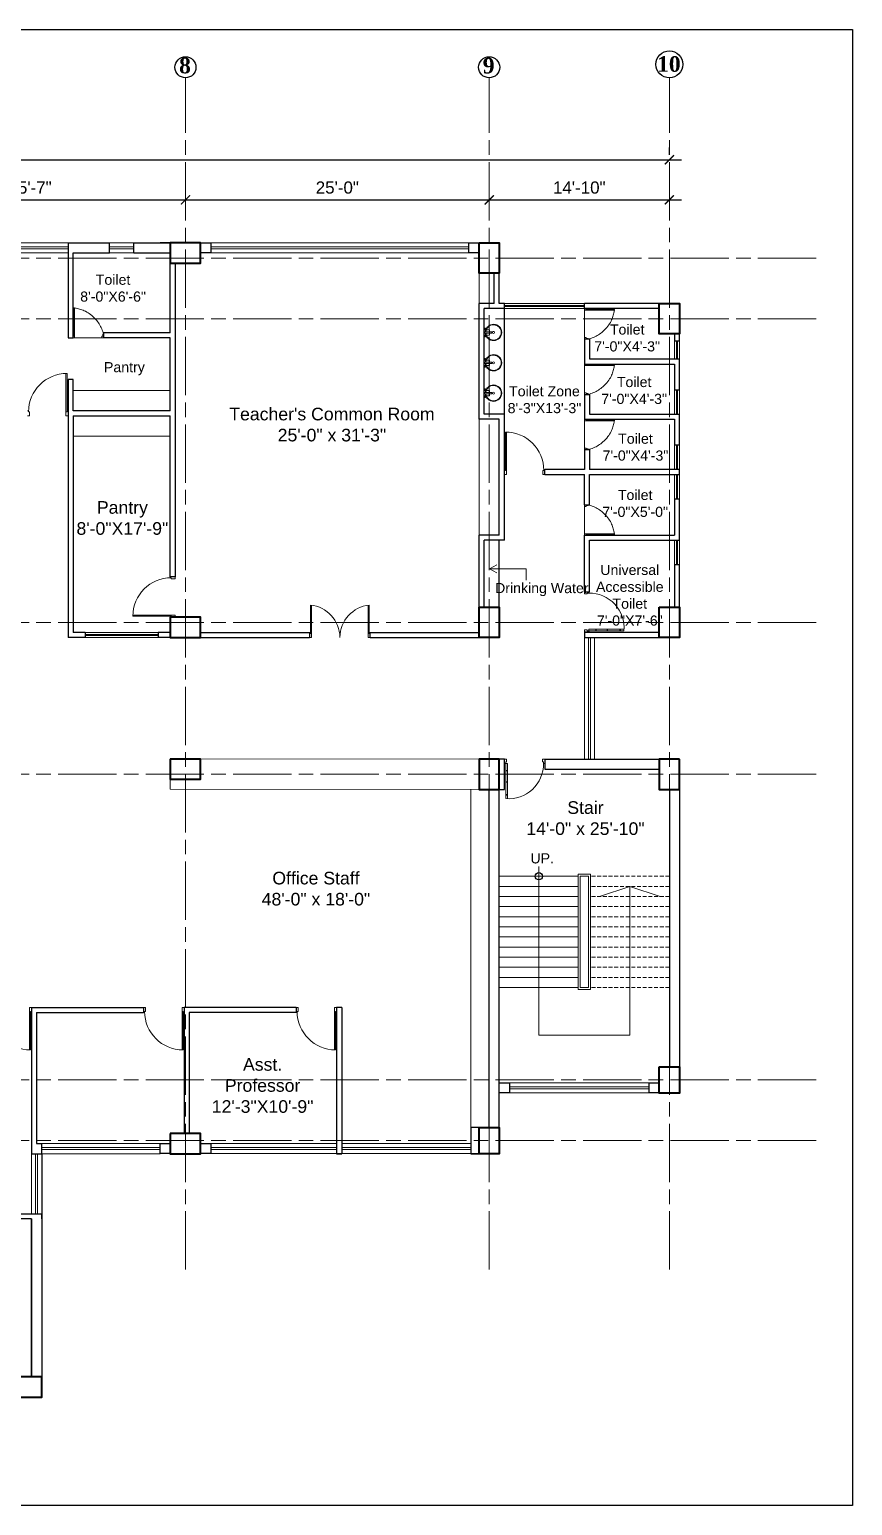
# Model space of a CAD drawing. Header units: inches. Extents: x -12 to 20935469, y -1604 to 24729220.
# Drawn here: x 20918226 to 20919039, y 24718738 to 24720196 of the extents above; entities that cross this region are included whole.
import ezdxf

# ---------------------------------------------------------------- set-up
doc = ezdxf.new("R2010")
doc.units = ezdxf.units.IN
doc.header["$LTSCALE"] = 0.03
doc.header["$MEASUREMENT"] = 0
doc.header["$PDMODE"] = 32
doc.header["$PDSIZE"] = 15
doc.linetypes.add('ACAD_ISO08W100', pattern=[36, 24, -3, 6, -3])
doc.linetypes.add('DASHED2', pattern=[0.375, 0.25, -0.125])
for name, color, linetype, lineweight in [('column', 1, 'Continuous', 40), ('Dim Line', 252, 'Continuous', 13), ('Door', 7, 'Continuous', 18), ('Gas', 21, 'Continuous', 5), ('Glass Line', 252, 'Continuous', 9), ('Grid Line', 252, 'Continuous', 18), ('Hatch', 253, 'Continuous', 15), ('Main Wall', 7, 'Continuous', 30), ('RAIL', 23, 'Continuous', 13), ('STAIR', 46, 'Continuous', 15), ('TOILET FIXTURE', 142, 'Continuous', 5), ('wind.', 150, 'Continuous', 20)]:
    doc.layers.add(name, color=color, linetype=linetype, lineweight=lineweight)
doc.layers.add('FUR', color=251, linetype='Continuous')
doc.layers.add('TEXT', color=7, linetype='Continuous')
doc.styles.add('2', font='swisscl.ttf')
doc.styles.add('RomanS', font='arial.ttf', dxfattribs={"height": 12})
doc.styles.get("Standard").update_dxf_attribs({"font": 'timesbd.ttf'})
doc.dimstyles.new('Aec_Arch_I', dxfattribs={"dimscale": 96, "dimtxt": 12, "dimasz": 0.09375, "dimexe": 0.125, "dimexo": 0.125, "dimgap": 0.0625, "dimtad": 1, "dimdec": 0, "dimzin": 3, "dimdsep": 46, "dimlunit": 4, "dimtxsty": 'RomanS', "dimblk1": 'ARCHTICK', "dimblk2": 'ARCHTICK', "dimsah": 1, "dimcen": 0.09375, "dimdle": 0.125, "dimadec": 0, "dimazin": 0, "dimtfac": 0.75, "dimtdec": 0, "dimtmove": 2, "dimatfit": 3, "dimldrblk": 'ARCHTICK', "dimfxl": 1, "dimfrac": 1, "dimtolj": 1, "dimtzin": 0, "dimarcsym": 0})

# ---------------------------------------------------------------- blocks, each defined once
blk = doc.blocks.new('_ArchTick')
at = {"color": 0, "linetype": 'ByBlock', "lineweight": 35, "const_width": 0.15}
blk.add_lwpolyline([(-0.5, -0.5), (0.5, 0.5)], dxfattribs=at)
blk = doc.blocks.new('*D23')
at = {"layer": 'Defpoints', "color": 0, "transparency": 16777216}
for p in [(20832166.8, 24724578.2), (20832473.8, 24724578.2), (20832473.8, 24724578.2)]:
    blk.add_point(p, dxfattribs=at)
at = {"layer": 'Dim Line', "color": 0, "lineweight": -2, "transparency": 16777216}
for p, q in [((20832154.8, 24724578.2), (20832485.8, 24724578.2)), ((20832166.8, 24724566.2), (20832166.8, 24724566.2)), ((20832473.8, 24724566.2), (20832473.8, 24724566.2))]:
    blk.add_line(p, q, dxfattribs=at)
at = {"layer": 'Dim Line', "color": 0, "lineweight": -2, "transparency": 16777216, "xscale": 9, "yscale": 9, "zscale": 9, "rotation": 180}
blk.add_blockref('_ArchTick', (20832166.8, 24724578.2), dxfattribs=at)
at = {"layer": 'Dim Line', "color": 0, "lineweight": -2, "transparency": 16777216, "xscale": 9, "yscale": 9, "zscale": 9}
blk.add_blockref('_ArchTick', (20832473.8, 24724578.2), dxfattribs=at)
at = {"layer": 'Dim Line', "color": 0, "transparency": 16777216, "insert": (20832320.3, 24724590.3), "char_height": 12, "attachment_point": 5, "style": 'RomanS'}
blk.add_mtext('\\A1;25\'-7"', dxfattribs=at)
blk = doc.blocks.new('*D10')
at = {"layer": 'Defpoints', "color": 0, "transparency": 16777216}
for p in [(20832473.8, 24724578.2), (20832773.8, 24724578.2), (20832773.8, 24724578.2)]:
    blk.add_point(p, dxfattribs=at)
at = {"layer": 'Dim Line', "color": 0, "lineweight": -2, "transparency": 16777216}
blk.add_line((20832461.8, 24724578.2), (20832785.8, 24724578.2), dxfattribs=at)
at = {"layer": 'Dim Line', "color": 0, "lineweight": -2, "transparency": 16777216, "xscale": 9, "yscale": 9, "zscale": 9, "rotation": 180}
blk.add_blockref('_ArchTick', (20832473.8, 24724578.2), dxfattribs=at)
at = {"layer": 'Dim Line', "color": 0, "lineweight": -2, "transparency": 16777216, "xscale": 9, "yscale": 9, "zscale": 9}
blk.add_blockref('_ArchTick', (20832773.8, 24724578.2), dxfattribs=at)
at = {"layer": 'Dim Line', "color": 0, "transparency": 16777216, "insert": (20832623.8, 24724590.3), "char_height": 12, "attachment_point": 5, "style": 'RomanS'}
blk.add_mtext('\\A1;25\'-0"', dxfattribs=at)
blk = doc.blocks.new('*D11')
at = {"layer": 'Defpoints', "color": 0, "transparency": 16777216}
for p in [(20832773.8, 24724578.2), (20832951.8, 24724578.2), (20832951.8, 24724578.2)]:
    blk.add_point(p, dxfattribs=at)
at = {"layer": 'Dim Line', "color": 0, "lineweight": -2, "transparency": 16777216}
for p, q in [((20832761.8, 24724578.2), (20832963.8, 24724578.2)), ((20832951.8, 24724566.2), (20832951.8, 24724566.2))]:
    blk.add_line(p, q, dxfattribs=at)
at = {"layer": 'Dim Line', "color": 0, "lineweight": -2, "transparency": 16777216, "xscale": 9, "yscale": 9, "zscale": 9, "rotation": 180}
blk.add_blockref('_ArchTick', (20832773.8, 24724578.2), dxfattribs=at)
at = {"layer": 'Dim Line', "color": 0, "lineweight": -2, "transparency": 16777216, "xscale": 9, "yscale": 9, "zscale": 9}
blk.add_blockref('_ArchTick', (20832951.8, 24724578.2), dxfattribs=at)
at = {"layer": 'Dim Line', "color": 0, "transparency": 16777216, "insert": (20832862.8, 24724590.3), "char_height": 12, "attachment_point": 5, "style": 'RomanS'}
blk.add_mtext('\\A1;14\'-10"', dxfattribs=at)
blk = doc.blocks.new('*D13')
at = {"layer": 'Defpoints', "color": 0, "transparency": 16777216}
for p in [(20830948.3, 24724610.7), (20832951.8, 24724617.8), (20832951.8, 24724610.7)]:
    blk.add_point(p, dxfattribs=at)
at = {"layer": 'Dim Line', "color": 0, "lineweight": -2, "transparency": 16777216}
for p, q in [((20830948.3, 24724622.7), (20830948.3, 24724629.8)), ((20832951.8, 24724622.7), (20832951.8, 24724629.8)), ((20830936.3, 24724617.8), (20832963.8, 24724617.8))]:
    blk.add_line(p, q, dxfattribs=at)
at = {"layer": 'Dim Line', "color": 0, "lineweight": -2, "transparency": 16777216, "xscale": 9, "yscale": 9, "zscale": 9, "rotation": 180}
blk.add_blockref('_ArchTick', (20830948.3, 24724617.8), dxfattribs=at)
at = {"layer": 'Dim Line', "color": 0, "lineweight": -2, "transparency": 16777216, "xscale": 9, "yscale": 9, "zscale": 9}
blk.add_blockref('_ArchTick', (20832951.8, 24724617.8), dxfattribs=at)
at = {"layer": 'Dim Line', "color": 0, "transparency": 16777216, "insert": (20831950, 24724629.9), "char_height": 12, "attachment_point": 5, "style": 'RomanS'}
blk.add_mtext('\\A1;166\'-11"', dxfattribs=at)
blk = doc.blocks.new('Door_45')
at = {"layer": 'Door'}
for p, q in [((1.5, 5), (1.5, 44)), ((1.5, 40), (2.2, 40)), ((2.2, 40), (2.2, 39.5)), ((2.2, 39.5), (2.7, 39.5)), ((2.7, 39.5), (2.7, 40)), ((2.7, 40), (3.5, 40)), ((3.5, 44), (3.5, 5)), ((1.5, 25.8), (2.2, 25.8)), ((2.2, 25.8), (2.2, 25.3)), ((2.2, 25.3), (2.7, 25.3)), ((2.7, 25.8), (3.5, 25.8)), ((2.7, 25.3), (2.7, 25.8)), ((0, 0), (0, 5)), ((0, 5), (1.5, 5)), ((1.5, 12.6), (2.2, 12.6)), ((3.5, 5), (1.5, 5)), ((1.5, 5), (1.5, 3)), ((1.5, 3), (2.5, 3)), ((2.2, 12.6), (2.2, 13.1)), ((2.2, 13.1), (2.7, 13.1)), ((2.5, 3), (2.5, 0)), ((2.7, 13.1), (2.7, 12.6)), ((2.7, 12.6), (3.5, 12.6)), ((42.5, 3), (42.5, 0)), ((43.5, 3), (42.5, 3)), ((45, 5), (43.5, 5)), ((43.5, 5), (43.5, 3)), ((45, 0), (45, 5)), ((2.5, 0), (0, 0)), ((42.5, 0), (45, 0))]:
    blk.add_line(p, q, dxfattribs=at)
blk.add_arc((4.7, 5.3), 38.8, 359.6233, 94.6685, dxfattribs=at)
blk = doc.blocks.new('sssss-flat-876')
at = {"layer": 'Door', "linetype": 'Continuous', "ltscale": 3}
blk.add_line((3666.5, 84027.2), (3666.5, 84055.7), dxfattribs=at)
at = {"layer": 'Door', "linetype": 'Continuous', "ltscale": 3, "extrusion": (-7.21527e-09, -3.35624e-18, 1), "elevation": 0}
for points in [[(3666.5, 84057.2), (3666.5, 84055.7), (3668.4, 84055.7), (3668.4, 84056.5), (3670.2, 84056.5), (3670.2, 84057.2)], [(3668.4, 84055.7), (3696.2, 84055.7), (3696.2, 84056.5), (3668.4, 84056.5)]]:
    blk.add_lwpolyline(points, close=True, dxfattribs=at)
at = {"layer": 'Door', "linetype": 'Continuous', "ltscale": 3, "flags": 128}
blk.add_lwpolyline([(3670.2, 84027.2, 0.04096), (3675.5, 84028.9, 0.082496), (3684.9, 84034.8, 0.052187), (3689.7, 84040, 0.043988), (3692.9, 84045, 0.036571), (3694.8, 84049.6, 0.034751), (3695.9, 84054.2, 0.011435), (3696.2, 84055.7)], format="xyb", dxfattribs=at)
at = {"layer": 'Door', "linetype": 'Continuous', "ltscale": 3}
blk.add_lwpolyline([(3666.5, 84027.2), (3666.5, 84028.7), (3668.4, 84028.7), (3668.4, 84027.9), (3670.2, 84027.9), (3670.2, 84027.2)], close=True, dxfattribs=at)
blk = doc.blocks.new('$D40')
at = {"layer": 'Door'}
for p, q in [((1, 4), (1, 42)), ((2, 0), (2, 42)), ((1, 5), (0, 5)), ((2, 0), (0, 0)), ((2, 4), (1, 4)), ((39, 4), (38, 4)), ((38, 4), (38, 0)), ((40, 0), (38, 0)), ((40, 5), (39, 5)), ((39, 5), (39, 4))]:
    blk.add_line(p, q, dxfattribs=at)
blk.add_arc((1, 4), 38, 0, 90, dxfattribs=at)
blk = doc.blocks.new('7-flat-72')
at = {"layer": 'Glass Line', "color": 8, "ltscale": 20}
for p, q in [((-64478.7, 376960.5), (-64480.3, 376960.5)), ((-64480.3, 376959.5), (-64480.3, 376960.5)), ((-64480.3, 376959.5), (-64480.3, 376960.5)), ((-64478.7, 376959.5), (-64480.3, 376959.5)), ((-64480.3, 376959.1), (-64480.3, 376959.4)), ((-64478.7, 376959.4), (-64480.3, 376959.4)), ((-64478.7, 376959.1), (-64480.3, 376959.1)), ((-64480.2, 376959.4), (-64480.2, 376959.5)), ((-64480.1, 376959.5), (-64480.1, 376960.5)), ((-64479.9, 376959.5), (-64479.9, 376960.5)), ((-64479.5, 376959.5), (-64479.5, 376960.5)), ((-64479.1, 376959.5), (-64479.1, 376960.5)), ((-64478.9, 376959.5), (-64478.9, 376960.5)), ((-64478.9, 376959.4), (-64478.9, 376959.5)), ((-64478.8, 376959.5), (-64478.8, 376960.5)), ((-64478.7, 376959.5), (-64478.7, 376960.5)), ((-64478.7, 376959.1), (-64478.7, 376959.4)), ((-64475.1, 376959.4), (-64476.9, 376959.4)), ((-64476.9, 376959.1), (-64476.9, 376959.4)), ((-64475.1, 376959.1), (-64476.9, 376959.1)), ((-64476.6, 376959.4), (-64476.6, 376966.6)), ((-64475.5, 376966.6), (-64476.6, 376966.6)), ((-64475.5, 376959.4), (-64475.5, 376966.6)), ((-64475.1, 376959.1), (-64475.1, 376959.4)), ((-64473.3, 376960.5), (-64471.7, 376960.5)), ((-64473.3, 376959.5), (-64473.3, 376960.5)), ((-64473.3, 376959.5), (-64473.3, 376960.5)), ((-64473.3, 376959.5), (-64471.7, 376959.5)), ((-64473.3, 376959.1), (-64473.3, 376959.4)), ((-64473.3, 376959.4), (-64471.7, 376959.4)), ((-64473.3, 376959.1), (-64471.7, 376959.1)), ((-64473.1, 376959.5), (-64473.1, 376960.5)), ((-64473.1, 376959.4), (-64473.1, 376959.5)), ((-64472.9, 376959.5), (-64472.9, 376960.5)), ((-64472.5, 376959.5), (-64472.5, 376960.5)), ((-64472.1, 376959.5), (-64472.1, 376960.5)), ((-64471.9, 376959.5), (-64471.9, 376960.5)), ((-64471.9, 376959.4), (-64471.9, 376959.5)), ((-64471.8, 376959.5), (-64471.8, 376960.5)), ((-64471.7, 376959.5), (-64471.7, 376960.5)), ((-64471.7, 376959.1), (-64471.7, 376959.4))]:
    blk.add_line(p, q, dxfattribs=at)
blk.add_circle((-64476, 376968.4, 0), 1.08, dxfattribs=at)
for radius, start, end in [(8.1, 273.8334, 266.1883), (7.55, 274.115, 265.9068)]:
    blk.add_arc((-64476, 376968.4, 0), radius, start, end, dxfattribs=at)
blk = doc.blocks.new('SFSFSFS-flat-72')
at = {"layer": 'TOILET FIXTURE', "ltscale": 0.2}
blk.add_lwpolyline([(-3918.5, -3608.1), (-3918.5, -3602.7), (-3923.9, -3602.7), (-3923.9, -3608.1)], close=True, dxfattribs=at)
at = {"layer": 'TOILET FIXTURE', "ltscale": 20}
blk.add_blockref('7-flat-72', (60554.8, -380567.2), dxfattribs=at)
blk = doc.blocks.new('A$C36295410')
at = {"layer": 'Door'}
for p, q in [((1, 4), (1, 32)), ((2, 0), (2, 32)), ((58, 0), (58, 32)), ((59, 4), (59, 32)), ((1, 5), (0, 5)), ((2, 4), (1, 4)), ((58, 4), (59, 4)), ((59, 5), (60, 5)), ((2, 0), (0, 0)), ((58, 0), (60, 0))]:
    blk.add_line(p, q, dxfattribs=at)
for centre, start, end in [((-2.5, -0.3), 0.5906, 83.7783), ((62.5, -0.3), 96.2217, 179.4094)]:
    blk.add_arc(centre, 32.5, start, end, dxfattribs=at)
blk = doc.blocks.new('fff')
at = {"layer": 'Grid Line', "color": 252, "linetype": 'ACAD_ISO08W100', "lineweight": 9, "ltscale": 80, "true_color": 0x939598}
for p, q in [((20832473.8, 24723521.1), (20832473.8, 24724698.8)), ((20832773.8, 24723521.1), (20832773.8, 24724698.8)), ((20832951.8, 24723521.1), (20832951.8, 24724698.8)), ((20833096.9, 24724520.6), (20830726.1, 24724520.6)), ((20833096.9, 24724460.6), (20830726.1, 24724460.6)), ((20833096.9, 24724160.7), (20830726.1, 24724160.7)), ((20833096.9, 24724010.7), (20830726.1, 24724010.7)), ((20833096.9, 24723708.7), (20830726.1, 24723708.7)), ((20833096.9, 24723648.8), (20830726.1, 24723648.8))]:
    blk.add_line(p, q, dxfattribs=at)
at = {"layer": 'Dim Line'}
for base, p1, p2, picture, middle in [((20832951.7523, 24724617.8128), (20830948.3088, 24724610.7482), (20832951.7523, 24724610.7482), '*D13', (20831950.0306, 24724629.9397)), ((20832473.8, 24724578.2), (20832166.8, 24724578.2), (20832473.8, 24724578.2), '*D23', (20832320.3, 24724590.3)), ((20832773.8, 24724578.2), (20832473.8, 24724578.2), (20832773.8, 24724578.2), '*D10', (20832623.8, 24724590.3)), ((20832951.8, 24724578.2), (20832773.8, 24724578.2), (20832951.8, 24724578.2), '*D11', (20832862.8, 24724590.3))]:
    dim = blk.add_linear_dim(base=base, p1=p1, p2=p2, dimstyle='Aec_Arch_I', dxfattribs=at)
    dim.commit()
    dim.dimension.update_dxf_attribs({"geometry": picture, "text_midpoint": middle})

msp = doc.modelspace()

# ---------------------------------------------------------------- linework, layer by layer
for p, q in [((20918694.7, 24719816.2), (20918694.7, 24719920.5)), ((20918867.7, 24719925.5), (20918867.7, 24719925.5)), ((20918689.7, 24719625.6), (20918689.7, 24719691.6)), ((20918778.7, 24719600.8), (20918773.7, 24719600.8))]:
    msp.add_line(p, q)
msp.add_lwpolyline([(20918237.7, 24719085.4), (20918237.7, 24718845), (20917552.2, 24718845), (20917552.2, 24719085.4)])
msp.add_circle((20918728.7, 24719359.6), 3.61)
at = {"layer": 'column', "lineweight": 40, "ltscale": 20}
for points in [[(20918364.7, 24719985.5), (20918364.7, 24719965.5), (20918394.7, 24719965.5), (20918394.7, 24719985.5)], [(20918669.7, 24719985.5), (20918689.7, 24719985.5), (20918689.7, 24719955.5), (20918669.7, 24719955.5)], [(20918847.7, 24719925.5), (20918867.7, 24719925.5), (20918867.7, 24719895.5), (20918847.7, 24719895.5)], [(20918669.7, 24719625.6), (20918689.7, 24719625.6), (20918689.7, 24719595.6), (20918669.7, 24719595.6)], [(20918847.7, 24719625.6), (20918867.7, 24719625.6), (20918867.7, 24719595.6), (20918847.7, 24719595.6)], [(20918364.7, 24719615.6), (20918364.7, 24719595.6), (20918394.7, 24719595.6), (20918394.7, 24719615.6)], [(20918364.7, 24719475.4), (20918364.7, 24719455.4), (20918394.7, 24719455.4), (20918394.7, 24719475.4)], [(20918689.7, 24719475.4), (20918669.7, 24719475.4), (20918669.7, 24719445.4), (20918689.7, 24719445.4)], [(20918867.7, 24719475.4), (20918847.7, 24719475.4), (20918847.7, 24719445.4), (20918867.7, 24719445.4)], [(20918847.7, 24719171.4), (20918867.7, 24719171.4), (20918867.7, 24719145.4), (20918847.7, 24719145.4)], [(20918364.7, 24719105.4), (20918364.7, 24719085.4), (20918394.7, 24719085.4), (20918394.7, 24719105.4)], [(20918669.7, 24719111.4), (20918689.7, 24719111.4), (20918689.7, 24719085.4), (20918669.7, 24719085.4)], [(20918207.7, 24718865), (20918207.7, 24718845), (20918237.7, 24718845), (20918237.7, 24718865)]]:
    msp.add_lwpolyline(points, close=True, dxfattribs=at)
at = {"layer": 'Defpoints'}
msp.add_lwpolyline([(20916599.7, 24720196.3), (20919038.5, 24720196.3), (20919038.5, 24718737.8), (20916599.7, 24718737.8)], close=True, dxfattribs=at)
at = {"layer": 'Gas', "color": 0, "lineweight": 5}
for points in [[(20918767.7, 24719361.6), (20918779.7, 24719361.6), (20918779.7, 24719247.6), (20918767.7, 24719247.6)], [(20918769.7, 24719359.6), (20918777.7, 24719359.6), (20918777.7, 24719249.6), (20918769.7, 24719249.6)]]:
    msp.add_lwpolyline(points, close=True, dxfattribs=at)
at = {"layer": 'Hatch'}
msp.add_line((20918669.7, 24719925.5), (20918669.7, 24719955.4), dxfattribs=at)
at = {"layer": 'Hatch', "lineweight": 5}
for p, q in [((20918364.7, 24719839.5), (20918268.7, 24719839.5)), ((20918669.7, 24719696.6), (20918669.7, 24719811.2)), ((20918268.7, 24719794.5), (20918364.7, 24719794.5)), ((20918661.7, 24719111.4), (20918661.7, 24719445.4))]:
    msp.add_line(p, q, dxfattribs=at)
msp.add_lwpolyline([(20918364.7, 24719475.6), (20918669.7, 24719475.4), (20918669.7, 24719445.4), (20918364.7, 24719445.6)], close=True, dxfattribs=at)
at = {"layer": 'Main Wall', "lineweight": 30}
for p, q in [((20918263.7, 24719985.5), (20918263.7, 24719891.5)), ((20918268.7, 24719891.5), (20918268.7, 24719975.5)), ((20918268.7, 24719975.5), (20918304.7, 24719975.5)), ((20918304.7, 24719975.5), (20918304.7, 24719985.5)), ((20918328.7, 24719975.5), (20918328.7, 24719985.5)), ((20918328.7, 24719975.5), (20918364.7, 24719975.5)), ((20918364.7, 24719985.5), (20918354.7, 24719985.5)), ((20918354.7, 24719975.5), (20918364.7, 24719975.5)), ((20918659.7, 24719985.5), (20918669.7, 24719985.5)), ((20918659.7, 24719975.5), (20918659.7, 24719985.5)), ((20918669.7, 24719975.5), (20918659.7, 24719975.5)), ((20918364.7, 24719896.5), (20918364.7, 24719965.5)), ((20918369.7, 24719965.5), (20918369.7, 24719655.6)), ((20918684.7, 24719925.5), (20918684.7, 24719955.5)), ((20918689.7, 24719925.5), (20918689.7, 24719955.5)), ((20918669.7, 24719811.2), (20918669.7, 24719925.5)), ((20918684.7, 24719925.5), (20918669.7, 24719925.5)), ((20918674.7, 24719816.2), (20918674.7, 24719920.5)), ((20918694.7, 24719920.5), (20918674.7, 24719920.5)), ((20918694.7, 24719925.5), (20918689.7, 24719925.5)), ((20918694.7, 24719920.5), (20918694.7, 24719925.5)), ((20918847.7, 24719925.5), (20918773.7, 24719925.5)), ((20918773.7, 24719920.5), (20918773.7, 24719925.5)), ((20918847.7, 24719920.5), (20918773.7, 24719920.5)), ((20918263.7, 24719891.5), (20918268.7, 24719891.5)), ((20918298.7, 24719896.5), (20918298.7, 24719891.5)), ((20918364.7, 24719896.5), (20918298.7, 24719896.5)), ((20918364.7, 24719891.5), (20918298.7, 24719891.5)), ((20918364.7, 24719819.5), (20918364.7, 24719891.5)), ((20918778.7, 24719890.5), (20918773.7, 24719890.5)), ((20918778.7, 24719890.5), (20918778.7, 24719870.8)), ((20918867.7, 24719888.8), (20918867.7, 24719895.5)), ((20918778.7, 24719870.8), (20918867.7, 24719870.8)), ((20918867.7, 24719840.2), (20918867.7, 24719870.8)), ((20918773.7, 24719865.8), (20918862.7, 24719865.8)), ((20918268.7, 24719850.5), (20918263.7, 24719850.5)), ((20918263.7, 24719850.5), (20918263.7, 24719595.6)), ((20918268.7, 24719819.5), (20918268.7, 24719850.5)), ((20918773.7, 24719835.8), (20918778.7, 24719835.8)), ((20918778.7, 24719835.8), (20918778.7, 24719816.2)), ((20918364.7, 24719819.5), (20918268.7, 24719819.5)), ((20918268.7, 24719814.5), (20918364.7, 24719814.5)), ((20918268.7, 24719814.5), (20918268.7, 24719600.6)), ((20918364.7, 24719655.6), (20918364.7, 24719814.5)), ((20918694.7, 24719816.2), (20918674.7, 24719816.2)), ((20918694.7, 24719761.6), (20918694.7, 24719816.2)), ((20918778.7, 24719816.2), (20918867.7, 24719816.2)), ((20918867.7, 24719785.6), (20918867.7, 24719816.2)), ((20918689.7, 24719811.2), (20918669.7, 24719811.2)), ((20918689.7, 24719696.6), (20918689.7, 24719811.2)), ((20918773.7, 24719811.2), (20918862.7, 24719811.2)), ((20918862.7, 24719811.2), (20918862.7, 24719785.6)), ((20918867.7, 24719785.6), (20918862.7, 24719785.6)), ((20918773.7, 24719781.2), (20918778.7, 24719781.2)), ((20918694.7, 24719691.6), (20918694.7, 24719761.6)), ((20918734.7, 24719756.6), (20918734.7, 24719761.6)), ((20918734.7, 24719756.6), (20918773.7, 24719756.6)), ((20918773.7, 24719726.6), (20918773.7, 24719756.6)), ((20918867.7, 24719761.6), (20918778.7, 24719761.6)), ((20918778.7, 24719756.6), (20918867.7, 24719756.6)), ((20918778.7, 24719726.6), (20918778.7, 24719756.6)), ((20918867.7, 24719756.6), (20918867.7, 24719761.6)), ((20918773.7, 24719726.6), (20918778.7, 24719726.6)), ((20918862.7, 24719732.6), (20918867.7, 24719732.6)), ((20918862.7, 24719732.6), (20918862.7, 24719696.6)), ((20918867.7, 24719691.6), (20918867.7, 24719732.6)), ((20918669.7, 24719625.6), (20918669.7, 24719696.6)), ((20918689.7, 24719696.6), (20918669.7, 24719696.6)), ((20918773.7, 24719640.8), (20918773.7, 24719696.6)), ((20918773.7, 24719696.6), (20918862.7, 24719696.6)), ((20918674.7, 24719625.6), (20918674.7, 24719691.6)), ((20918694.7, 24719691.6), (20918674.7, 24719691.6)), ((20918778.7, 24719640.8), (20918778.7, 24719691.6)), ((20918778.7, 24719691.6), (20918867.7, 24719691.6)), ((20918862.7, 24719667.6), (20918862.7, 24719625.6)), ((20918862.7, 24719667.6), (20918867.7, 24719667.6)), ((20918867.7, 24719625.6), (20918867.7, 24719667.6)), ((20918369.7, 24719655.6), (20918364.7, 24719655.6)), ((20918773.7, 24719640.8), (20918778.7, 24719640.8)), ((20918280.7, 24719595.6), (20918263.7, 24719595.6)), ((20918280.7, 24719600.6), (20918268.7, 24719600.6)), ((20918280.7, 24719600.6), (20918280.7, 24719595.6)), ((20918364.7, 24719600.6), (20918352.7, 24719600.6)), ((20918352.7, 24719600.6), (20918352.7, 24719595.6)), ((20918364.7, 24719595.6), (20918352.7, 24719595.6)), ((20918394.7, 24719600.6), (20918502.2, 24719600.6)), ((20918394.7, 24719595.6), (20918502.2, 24719595.6)), ((20918502.2, 24719600.6), (20918502.2, 24719595.6)), ((20918562.2, 24719600.6), (20918669.7, 24719600.6)), ((20918562.2, 24719595.6), (20918562.2, 24719600.6)), ((20918562.2, 24719595.6), (20918669.7, 24719595.6)), ((20918773.7, 24719600.8), (20918847.7, 24719600.8)), ((20918773.7, 24719600.8), (20918773.7, 24719595.7)), ((20918773.7, 24719595.7), (20918847.7, 24719595.7)), ((20918694.7, 24719475.4), (20918689.7, 24719475.4)), ((20918694.7, 24719445.4), (20918694.7, 24719475.4)), ((20918734.7, 24719475.4), (20918847.7, 24719475.4)), ((20918734.7, 24719475.4), (20918734.7, 24719465.4)), ((20918734.7, 24719465.4), (20918847.7, 24719465.4)), ((20918679.7, 24719111.4), (20918679.7, 24719445.4)), ((20918689.7, 24719111.4), (20918689.7, 24719445.4)), ((20918689.7, 24719445.4), (20918694.7, 24719445.4)), ((20918857.7, 24719445.4), (20918857.7, 24719171.4)), ((20918867.7, 24719445.4), (20918867.7, 24719171.4)), ((20918227.7, 24719230), (20918227.7, 24719085.4)), ((20918227.7, 24719230), (20918338.3, 24719230)), ((20918338.3, 24719230), (20918338.3, 24719225)), ((20918489, 24719230), (20918378.3, 24719230)), ((20918378.3, 24719230), (20918378.3, 24719105.4)), ((20918489, 24719230), (20918489, 24719225)), ((20918534, 24719230), (20918529, 24719230)), ((20918529, 24719230), (20918529, 24719085.4)), ((20918534, 24719230), (20918534, 24719085.4)), ((20918232.7, 24719225), (20918232.7, 24719095.4)), ((20918232.7, 24719225), (20918338.3, 24719225)), ((20918489, 24719225), (20918383.3, 24719225)), ((20918383.3, 24719225), (20918383.3, 24719105.4)), ((20918699.7, 24719155.6), (20918699.7, 24719145.6)), ((20918227.7, 24719085.4), (20918237.7, 24719085.4)), ((20918232.7, 24719095.4), (20918237.7, 24719095.4)), ((20918237.7, 24719085.4), (20918237.7, 24719095.4)), ((20918529, 24719085.4), (20918534, 24719085.4)), ((20918669.7, 24719085.4), (20918661.7, 24719085.4)), ((20918103.5, 24719026), (20918237.7, 24719026.1)), ((20918237.7, 24719021.1), (20918237.7, 24719026.1)), ((20918227.7, 24719021.1), (20918098.5, 24719021)), ((20918227.7, 24719021.1), (20918227.7, 24718865)), ((20918227.7, 24718865), (20918227.7, 24719021.1)), ((20918237.7, 24719021.1), (20918237.7, 24718865))]:
    msp.add_line(p, q, dxfattribs=at)
for points in [[(20918263.7, 24719985.5), (20918304.7, 24719985.5)], [(20918328.7, 24719985.5), (20918364.7, 24719985.5)], [(20918394.7, 24719985.5), (20918404.7, 24719985.5), (20918404.7, 24719975.5), (20918394.7, 24719975.5)], [(20918773.7, 24719890.5), (20918773.7, 24719865.8)], [(20918862.7, 24719895.5), (20918862.7, 24719888.8)], [(20918862.7, 24719888.8), (20918867.7, 24719888.8)], [(20918862.7, 24719865.8), (20918862.7, 24719840.2)], [(20918773.7, 24719835.8), (20918773.7, 24719811.2)], [(20918862.7, 24719840.2), (20918867.7, 24719840.2)], [(20918773.7, 24719781.2), (20918773.7, 24719761.6)], [(20918778.7, 24719781.2), (20918778.7, 24719761.6)], [(20918773.7, 24719761.6), (20918734.7, 24719761.6)], [(20918699.7, 24719145.6), (20918689.7, 24719145.6), (20918689.7, 24719155.6), (20918699.7, 24719155.6)], [(20918847.7, 24719145.6), (20918837.7, 24719145.6), (20918837.7, 24719155.6), (20918847.7, 24719155.6)], [(20918364.7, 24719085.6), (20918354.7, 24719085.6), (20918354.7, 24719095.6), (20918364.7, 24719095.6)], [(20918394.7, 24719095.6), (20918404.7, 24719095.6), (20918404.7, 24719085.6), (20918394.7, 24719085.6)]]:
    msp.add_lwpolyline(points, dxfattribs=at)
msp.add_lwpolyline([(20918669.7, 24719111.4), (20918661.7, 24719111.4), (20918661.7, 24719085.4), (20918669.7, 24719085.4)], close=True, dxfattribs=at)
at = {"layer": 'RAIL', "lineweight": 9}
for p, q in [((20918728.7, 24719369.3), (20918728.7, 24719202.6)), ((20918788.7, 24719339.6), (20918818.7, 24719349.6)), ((20918818.7, 24719202.6), (20918818.7, 24719349.6)), ((20918818.7, 24719349.6), (20918848.7, 24719339.6)), ((20918689.7, 24719339.6), (20918767.7, 24719339.6)), ((20918728.7, 24719202.6), (20918818.7, 24719202.6))]:
    msp.add_line(p, q, dxfattribs=at)
at = {"layer": 'STAIR', "color": 253, "lineweight": 5}
for p, q in [((20918680.1, 24719663.3), (20918687.4, 24719667.3)), ((20918680.1, 24719663.3), (20918716.3, 24719663.3)), ((20918680.1, 24719663.3), (20918687.4, 24719659.3)), ((20918716.3, 24719663.3), (20918716.3, 24719652.1))]:
    msp.add_line(p, q, dxfattribs=at)
at = {"layer": 'STAIR', "color": 32, "lineweight": 5}
for p, q in [((20918767.7, 24719359.6), (20918689.7, 24719359.6)), ((20918767.7, 24719349.6), (20918689.7, 24719349.6)), ((20918749.7, 24719339.6), (20918689.7, 24719339.6)), ((20918767.7, 24719329.6), (20918689.7, 24719329.6)), ((20918767.7, 24719319.6), (20918689.7, 24719319.6)), ((20918767.7, 24719309.6), (20918689.7, 24719309.6)), ((20918767.7, 24719299.6), (20918689.7, 24719299.6)), ((20918767.7, 24719289.6), (20918689.7, 24719289.6)), ((20918767.7, 24719279.6), (20918689.7, 24719279.6)), ((20918767.7, 24719269.6), (20918689.7, 24719269.6)), ((20918767.7, 24719259.6), (20918689.7, 24719259.6)), ((20918767.7, 24719249.6), (20918689.7, 24719249.6))]:
    msp.add_line(p, q, dxfattribs=at)
at = {"layer": 'STAIR', "color": 32, "linetype": 'DASHED2', "lineweight": 5, "ltscale": 500}
for p, q in [((20918857.7, 24719359.6), (20918779.7, 24719359.6)), ((20918857.7, 24719349.6), (20918779.7, 24719349.6)), ((20918857.7, 24719339.6), (20918779.7, 24719339.6)), ((20918857.7, 24719329.6), (20918779.7, 24719329.6)), ((20918857.7, 24719319.6), (20918779.7, 24719319.6)), ((20918857.7, 24719309.6), (20918779.7, 24719309.6)), ((20918857.7, 24719299.6), (20918779.7, 24719299.6)), ((20918857.7, 24719289.6), (20918779.7, 24719289.6)), ((20918857.7, 24719279.6), (20918779.7, 24719279.6)), ((20918857.7, 24719269.6), (20918779.7, 24719269.6)), ((20918857.7, 24719259.6), (20918779.7, 24719259.6)), ((20918857.7, 24719249.6), (20918779.7, 24719249.6))]:
    msp.add_line(p, q, dxfattribs=at)
at = {"layer": 'TEXT'}
for centre, radius in [((20918379.7, 24720159), 10.4), ((20918679.7, 24720159), 10.4), ((20918857.7, 24720161.9), 13.3)]:
    msp.add_circle(centre, radius, dxfattribs=at)
at = {"layer": 'wind.', "lineweight": 5}
for p, q in [((20918263.7, 24719985.5), (20918079.7, 24719985.5)), ((20918263.7, 24719975.5), (20918079.7, 24719975.5)), ((20918304.7, 24719985.5), (20918328.7, 24719985.5)), ((20918304.7, 24719981.5), (20918328.7, 24719981.5)), ((20918304.7, 24719979.5), (20918328.7, 24719979.5)), ((20918304.7, 24719975.5), (20918328.7, 24719975.5)), ((20918404.7, 24719985.5), (20918659.7, 24719985.5)), ((20918404.7, 24719975.5), (20918659.7, 24719975.5)), ((20918862.7, 24719816.2), (20918862.7, 24719840.2)), ((20918864.7, 24719816.2), (20918864.7, 24719840.2)), ((20918865.7, 24719816.2), (20918865.7, 24719840.2)), ((20918867.7, 24719816.2), (20918867.7, 24719840.2)), ((20918862.7, 24719761.6), (20918862.7, 24719785.6)), ((20918864.7, 24719761.6), (20918864.7, 24719785.6)), ((20918865.7, 24719761.6), (20918865.7, 24719785.6)), ((20918867.7, 24719761.6), (20918867.7, 24719785.6)), ((20918862.7, 24719732.6), (20918862.7, 24719756.6)), ((20918864.7, 24719732.6), (20918864.7, 24719756.6)), ((20918865.7, 24719732.6), (20918865.7, 24719756.6)), ((20918867.7, 24719732.6), (20918867.7, 24719756.6)), ((20918862.7, 24719667.6), (20918862.7, 24719691.6)), ((20918864.7, 24719667.6), (20918864.7, 24719691.6)), ((20918865.7, 24719667.6), (20918865.7, 24719691.6)), ((20918867.7, 24719667.6), (20918867.7, 24719691.6)), ((20918773.7, 24719475.6), (20918773.7, 24719595.7)), ((20918777.7, 24719475.6), (20918777.7, 24719595.7)), ((20918779.7, 24719475.6), (20918779.7, 24719595.7)), ((20918783.7, 24719475.6), (20918783.7, 24719595.7)), ((20918689.7, 24719151.6), (20918689.7, 24719151.6)), ((20918689.7, 24719149.6), (20918689.7, 24719149.6)), ((20918837.7, 24719155.6), (20918699.7, 24719155.6)), ((20918837.7, 24719151.6), (20918699.7, 24719151.6)), ((20918837.7, 24719149.6), (20918699.7, 24719149.6)), ((20918837.7, 24719145.6), (20918699.7, 24719145.6)), ((20918227.7, 24719085.4), (20918227.7, 24719026.1)), ((20918227.7, 24719085.4), (20918227.7, 24719026.1)), ((20918231.7, 24719085.4), (20918231.7, 24719026.1)), ((20918233.7, 24719085.4), (20918233.7, 24719026.1)), ((20918237.7, 24719095.4), (20918354.7, 24719095.4)), ((20918237.7, 24719091.6), (20918354.7, 24719091.6)), ((20918237.7, 24719089.6), (20918354.7, 24719089.6)), ((20918237.7, 24719085.4), (20918237.7, 24719026.1)), ((20918237.7, 24719085.4), (20918354.7, 24719085.4)), ((20918404.7, 24719095.6), (20918529, 24719095.6)), ((20918404.7, 24719091.6), (20918529, 24719091.6)), ((20918404.7, 24719091.6), (20918529, 24719091.6)), ((20918404.7, 24719089.6), (20918529, 24719089.6)), ((20918404.7, 24719089.6), (20918529, 24719089.6)), ((20918404.7, 24719085.6), (20918661.7, 24719085.6)), ((20918534, 24719095.6), (20918661.7, 24719095.6)), ((20918534, 24719091.6), (20918661.7, 24719091.6)), ((20918534, 24719091.6), (20918661.7, 24719091.6)), ((20918534, 24719089.6), (20918661.7, 24719089.6)), ((20918534, 24719089.6), (20918661.7, 24719089.6))]:
    msp.add_line(p, q, dxfattribs=at)
at = {"layer": 'wind.'}
for p, q in [((20918079.7, 24719981.5), (20918263.7, 24719981.5)), ((20918079.7, 24719979.5), (20918263.7, 24719979.5)), ((20918404.7, 24719981.5), (20918659.7, 24719981.5)), ((20918404.7, 24719979.5), (20918659.7, 24719979.5)), ((20918773.7, 24719925.5), (20918694.7, 24719925.5)), ((20918773.7, 24719923.5), (20918694.7, 24719923.5)), ((20918773.7, 24719922.5), (20918694.7, 24719922.5)), ((20918773.7, 24719920.5), (20918694.7, 24719920.5)), ((20918862.7, 24719870.8), (20918862.7, 24719888.8)), ((20918864.7, 24719870.8), (20918864.7, 24719888.8)), ((20918865.7, 24719870.8), (20918865.7, 24719888.8)), ((20918867.7, 24719870.8), (20918867.7, 24719888.8)), ((20918280.7, 24719600.6), (20918352.7, 24719600.6)), ((20918280.7, 24719598.6), (20918352.7, 24719598.6)), ((20918280.7, 24719597.6), (20918352.7, 24719597.6)), ((20918280.7, 24719595.6), (20918352.7, 24719595.6))]:
    msp.add_line(p, q, dxfattribs=at)

# ---------------------------------------------------------------- block references
at = {"layer": 'Door', "ltscale": 20}
for p in [(20915107.2, 24635863.2), (20915107.2, 24635808.6), (20915107.2, 24635754)]:
    msp.add_blockref('sssss-flat-876', p, dxfattribs=at)
at = {"layer": 'Door'}
msp.add_blockref('$D40', (20918694.7, 24719756.6), dxfattribs=at)
at = {"layer": 'Door', "ltscale": 20, "xscale": -1, "rotation": 180}
msp.add_blockref('sssss-flat-876', (20915107.2, 24803753.8), dxfattribs=at)
at = {"layer": 'Door'}
for p, rotation in [((20918369.7, 24719615.6), 89.99999999999997), ((20918227.7, 24719230), 180), ((20918378.3, 24719230), 180), ((20918529, 24719230), 180)]:
    msp.add_blockref('$D40', p, dxfattribs=dict(at, rotation=rotation))
at = {"layer": 'Door', "color": 250, "ltscale": 20, "xscale": -0.8888888888759539, "yscale": 0.8888888888759539, "zscale": 0.8888888888759539}
for p, rotation in [((20918773.7, 24719600.8), 270), ((20918694.7, 24719475.4), 180)]:
    msp.add_blockref('Door_45', p, dxfattribs=dict(at, rotation=rotation))
at = {"layer": 'FUR', "xscale": -1}
msp.add_blockref('A$C36295410', (20918562.2, 24719595.6), dxfattribs=at)
at = {"layer": 'Main Wall'}
msp.add_blockref('fff', (85905.9, -4550.2), dxfattribs=at)
at = {"layer": 'Main Wall', "rotation": 90.00000000000001}
msp.add_blockref('sssss-flat-876', (21002325.9, 24716225), dxfattribs=at)
at = {"layer": 'Main Wall', "xscale": -1}
msp.add_blockref('$D40', (20918263.7, 24719814.5), dxfattribs=at)
at = {"layer": 'TOILET FIXTURE', "ltscale": 20, "xscale": -1, "rotation": 270}
for p in [(20922282.8, 24723818.2), (20922282.8, 24723788.2), (20922282.8, 24723758.2)]:
    msp.add_blockref('SFSFSFS-flat-72', p, dxfattribs=at)

# ---------------------------------------------------------------- texts
at = {"layer": 'TEXT', "char_height": 15.44, "width": 227.458, "attachment_point": 8, "rotation": 0}
for s, insert in [('\\A1;8', (20918379.2, 24720152.8)), ('\\A1;9', (20918679.2, 24720152.7)), ('\\A1;10', (20918857.2, 24720154.3))]:
    msp.add_mtext(s, dxfattribs=dict(at, insert=insert))
at = {"layer": 'TEXT', "color": 30, "lineweight": 5, "ltscale": 20, "attachment_point": 2, "style": '2'}
for s, width, gutter_width, insert, char_height in [('{\\fArial|b0|i0|c0|p34;\\C0;Toilet \\P8\'-0"X6\'-6"}', 104.76, 0.5, (20918308.2, 24719954.1), 10), ('{\\fArial|b0|i0|c0|p34;\\C0;Toilet \\P7\'-0"X4\'-3"}', 104.76, 0.5, (20918816, 24719904.9), 10), ('{\\fArial|b0|i0|c0|p34;\\C0;Pantry}', 63.513, 0.5, (20918319.4, 24719867.7), 10), ('{\\fArial|b0|i0|c0|p34;\\C0;Toilet Zone\\P8\'-3"X13\'-3"}', 104.76, 0.5, (20918734.3, 24719843.9), 10), ('{\\fArial|b0|i0|c0|p34;\\C0;Toilet \\P7\'-0"X4\'-3"}', 104.76, 0.5, (20918822.9, 24719853), 10), ('\\pxqc;{\\fArial|b0|i0|c0|p34;\\C0;Teacher\'s Common Room\\P25\'-0" x 31\'-3"}', 213.725, 0.5, (20918524.4, 24719822.6), 12.476), ('{\\fArial|b0|i0|c0|p34;\\C0;Toilet \\P7\'-0"X4\'-3"}', 104.76, 0.5, (20918824.2, 24719797), 10), ('{\\fArial|b0|i0|c0|p34;\\C0;Toilet \\P7\'-0"X5\'-0"}', 104.76, 0.5, (20918823.9, 24719741.4), 10), ('{\\fArial|b0|i0|c0|p34;\\C0;Pantry\\P8\'-0"X17\'-9"}', 63.513, 0.5, (20918317.4, 24719730.3), 12.476), ('{\\fArial|b0|i0|c0|p34;\\C0;Universal Accessible Toilet\\P7\'-0"X7\'-6"}', 88.036, 0.35, (20918818.6, 24719667.3), 10), ('\\pxsm1;{\\fArial|b0|i0|c0|p34;\\C0;Drinking Water }', 88.563, 0.282, (20918731.7, 24719649.4), 10), ('\\pxsm1;{\\fArial|b0|i0|c0|p34;\\C0;Stair\\P14\'-0" x 25\'-10"  }', 194.969, 0.282, (20918774.8, 24719433.7), 12.476), ('{\\fArial|b0|i0|c0|p34;\\C0;UP.}', 104.76, 0.5, (20918732.1, 24719382.3), 10), ('\\pxqc;{\\fArial|b0|i0|c0|p34;\\C0;Office Staff\\P48\'-0" x 18\'-0" }', 140.654, 0.5, (20918508.6, 24719364), 12.476), ('\\pxqc;{\\fArial|b0|i0|c0|p34;\\C0;Asst.\\PProfessor\\P\\pq*;12\'-3"X10\'-9"\\P\\pqc;\\P }', 165.486, 0.5, (20918455.9, 24719179.9), 12.476)]:
    msp.add_mtext_dynamic_manual_height_columns(s, width=width, gutter_width=gutter_width, heights=[0], dxfattribs=dict(at, insert=insert, char_height=char_height))

doc.saveas('drawing.dxf')
